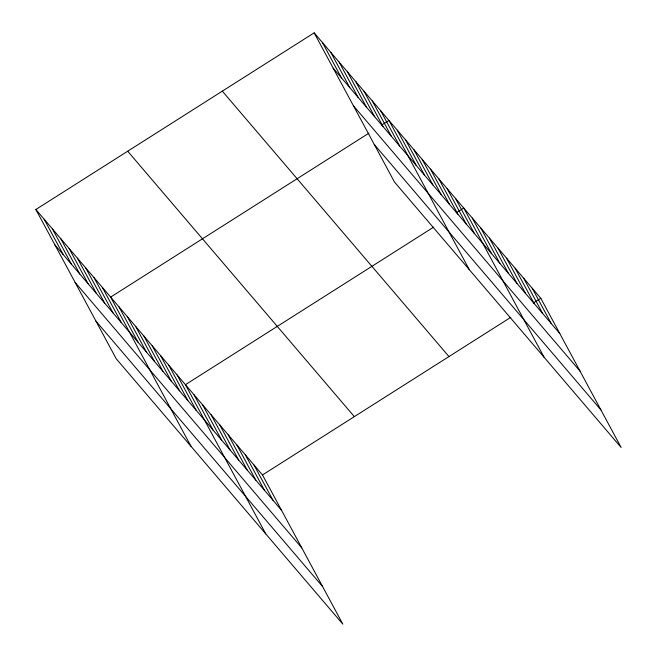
<?xml version="1.0" encoding="UTF-8"?>
<svg xmlns="http://www.w3.org/2000/svg" width="657" height="657" viewBox="0 0 657 657"><rect width="100%" height="100%" fill="white"/><g stroke="black" fill="none" stroke-linecap="round" stroke-linejoin="round"><path stroke-width="0.99" d="M35.856 209.509L262.496 474.937L342.839 624.15L116.199 358.722L35.856 209.509L314.161 32.85L540.801 298.278L621.144 447.491L394.504 182.063L314.161 32.85M368.914 133.157L110.647 297.104L190.99 446.317M381.438 125.208L388.952 120.436L469.295 269.649M433.686 227.108L185.438 384.69L265.781 533.903M456.229 212.802L463.743 208.031L544.086 357.244M262.496 474.937L510.744 317.356M533.287 303.041L540.801 298.278M333.173 68.164L559.813 333.592M353.417 105.752L580.057 371.18M374.268 144.474L600.909 409.902M222.321 91.151L448.961 356.57M127.696 151.217L354.337 416.637M54.876 244.831L281.516 510.251M75.112 282.411L301.752 547.839M95.963 321.142L322.603 586.561M532.236 288.251L551.256 323.564M523.678 278.223L542.69 313.537M515.113 268.196L534.133 303.509M506.555 258.168L525.567 293.482M497.99 248.141L517.01 283.454M489.432 238.113L508.444 273.427M480.867 228.086L499.878 263.4M472.301 218.058L491.321 253.372M455.432 198.299L474.444 233.613M447.121 188.567L466.142 223.881M438.81 178.835L457.83 214.149M430.499 169.104L449.519 204.417M422.188 159.372L441.208 194.686M413.885 149.64L432.897 184.954M405.574 139.908L424.586 175.222M397.263 130.176L416.275 165.49M380.641 110.705L399.661 146.026M372.33 100.973L391.35 136.295M364.019 91.241L383.039 126.563M355.708 81.509L374.728 116.831M347.397 71.777L366.417 107.099M339.094 62.045L358.106 97.367M330.783 52.314L349.795 87.627M322.472 42.582L341.484 77.896M253.939 464.91L272.951 500.223M245.373 454.882L264.393 490.196M236.807 444.855L255.828 480.168M228.25 434.827L247.262 470.149M219.684 424.8L238.705 460.122M211.127 414.772L230.139 450.094M202.561 404.745L221.581 440.067M194.004 394.717L213.016 430.039M177.127 374.958L196.147 410.28M168.816 365.226L187.836 400.548M160.505 355.494L179.525 390.816M152.202 345.763L171.214 381.076M143.891 336.031L162.903 371.345M135.58 326.299L154.592 361.613M127.269 316.567L146.281 351.881M118.958 306.835L137.978 342.149M102.336 287.372L121.356 322.686M94.025 277.64L113.045 312.954M85.722 267.908L104.734 303.222M77.411 258.176L96.423 293.49M69.1 248.445L88.112 283.758M60.789 238.713L79.801 274.026M52.478 228.973L71.49 264.295M44.167 219.241L63.187 254.563"/></g></svg>
